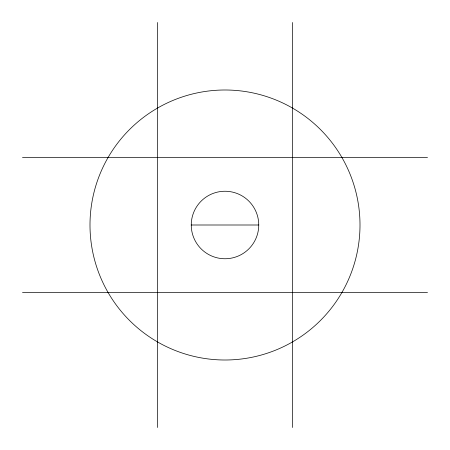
<?xml version="1.0" encoding="UTF-8"?>
<svg xmlns="http://www.w3.org/2000/svg" width="450" height="450" viewBox="0 0 450 450"><rect width="100%" height="100%" fill="white"/><g stroke="black" fill="none" stroke-linecap="round" stroke-linejoin="round"><path stroke-width="0.67" d="M22.5 157.5L427.5 157.5M191.25 225L258.75 225A33.75 33.75 0 0 1 208.125 254.227A33.75 33.75 0 0 1 208.125 195.773A33.75 33.75 0 0 1 258.75 225M22.5 292.5L427.5 292.5M292.5 22.5L292.5 427.5M157.5 22.5L157.5 427.5M157.5 341.916A135 135 0 0 0 360 225A135 135 0 0 0 157.5 108.084A135 135 0 0 0 157.5 341.916"/></g></svg>
